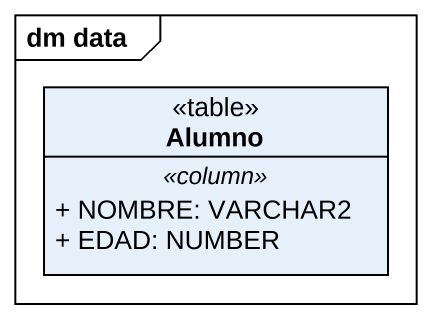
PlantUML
@startuml
mainframe dm data
hide circle
hide empty members
skinparam classAttributeIconSize 0
class Alumno <<table>> {
  .. <<column>> ..
  + NOMBRE: VARCHAR2
  + EDAD: NUMBER
}
@enduml
